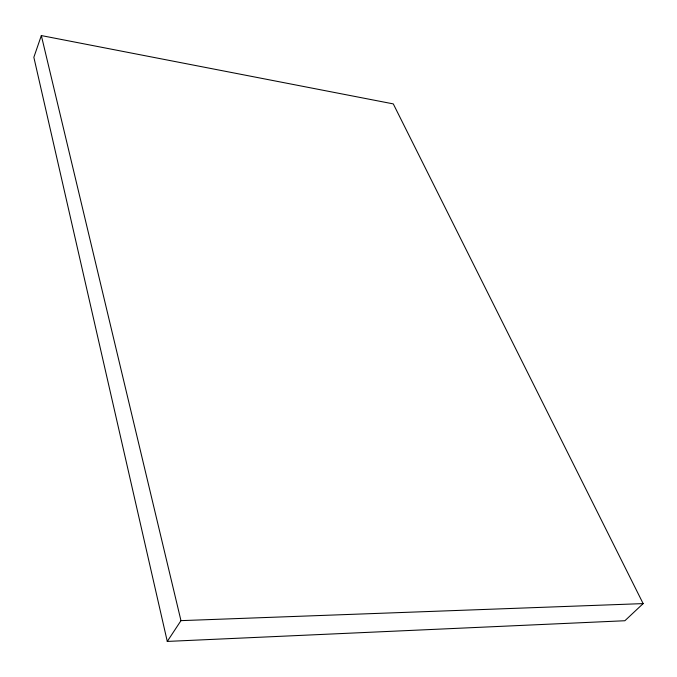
<?xml version="1.0" encoding="UTF-8"?>
<svg xmlns="http://www.w3.org/2000/svg" width="677" height="677" viewBox="0 0 677 677"><rect width="100%" height="100%" fill="white"/><g stroke="black" fill="none" stroke-linecap="round" stroke-linejoin="round"><path stroke-width="1.02" d="M41.339 35.576L33.85 57.283L167.278 641.424L624.871 620.741L643.15 603.605L393.286 103.894L41.339 35.576L180.971 620.64L167.278 641.424M180.971 620.64L643.15 603.605"/></g></svg>
